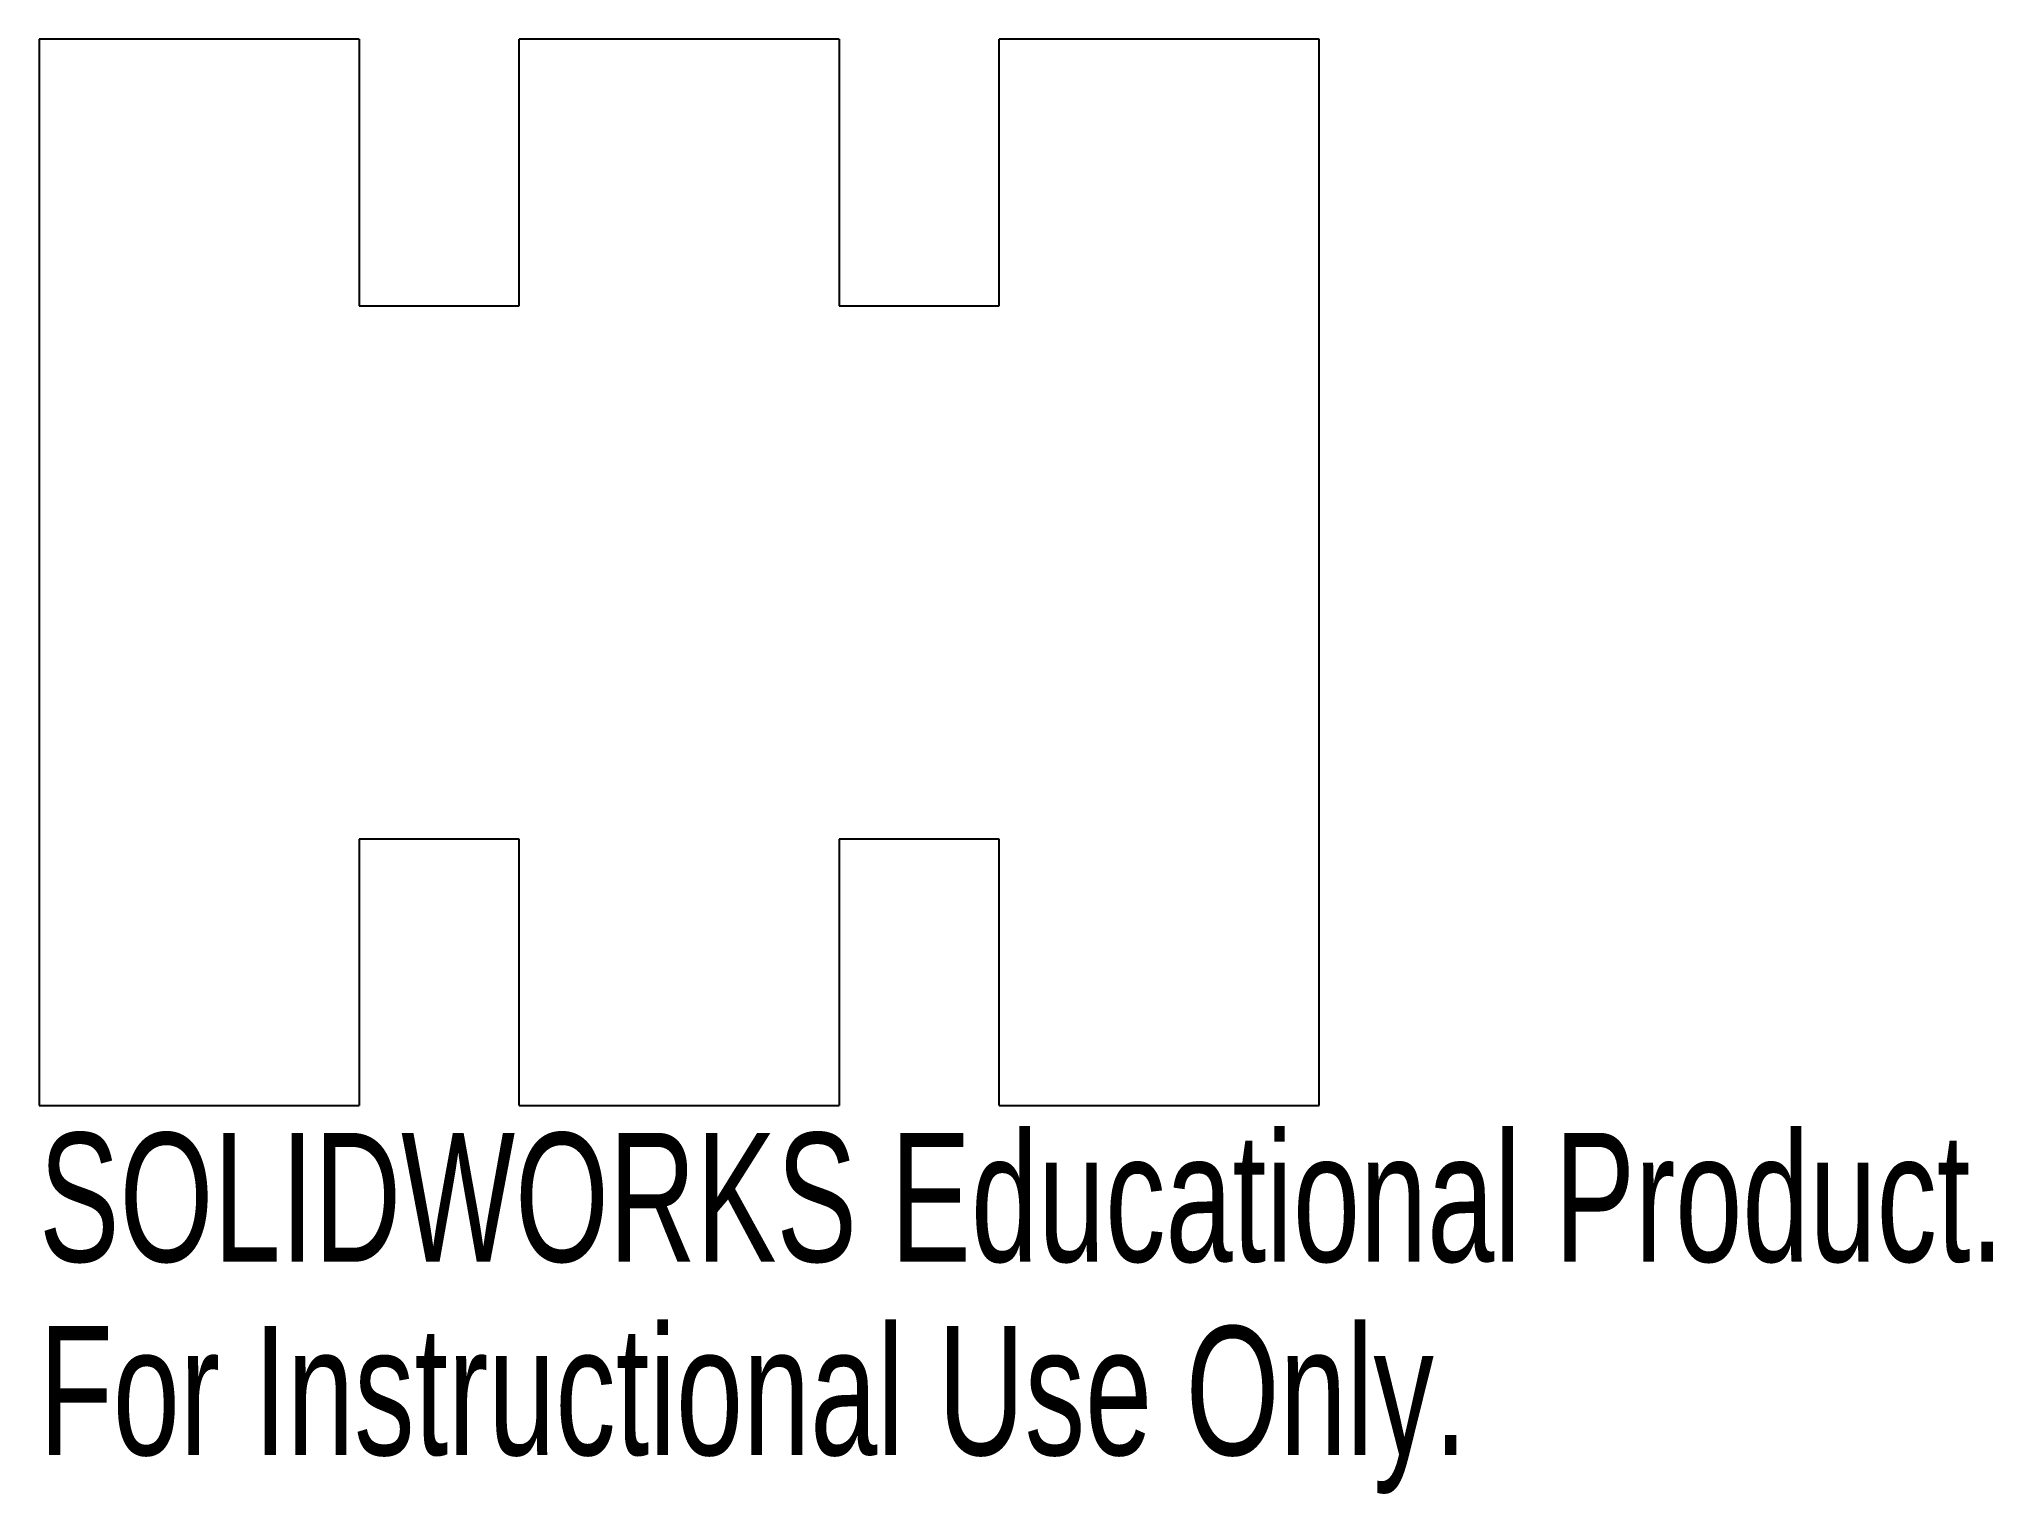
# Model space of a CAD drawing. Header units: millimetres. Extents: x -48 to 25.3, y -14.6 to 40.
import ezdxf

# ---------------------------------------------------------------- set-up
doc = ezdxf.new("R2010")
doc.units = ezdxf.units.MM
doc.styles.add('SLDTEXTSTYLE0', font='TXT', dxfattribs={"width": 0.7})

msp = doc.modelspace()

# ---------------------------------------------------------------- linework, layer by layer
at = {"color": 7, "linetype": 'Continuous', "lineweight": 25}
for p, q in [((-36, 40), (-48, 40)), ((-48, 40), (-48, 0)), ((-36, 40), (-36, 30)), ((-18, 40), (-30, 40)), ((-30, 30), (-30, 40)), ((-18, 40), (-18, 30)), ((0, 40), (-12, 40)), ((-12, 30), (-12, 40)), ((0, 0), (0, 40)), ((-36, 30), (-30, 30)), ((-18, 30), (-12, 30)), ((-36, 10), (-36, 0)), ((-30, 10), (-36, 10)), ((-30, 0), (-30, 10)), ((-18, 10), (-18, 0)), ((-12, 10), (-18, 10)), ((-12, 0), (-12, 10)), ((-48, 0), (-36, 0)), ((-30, 0), (-18, 0)), ((-12, 0), (0, 0))]:
    msp.add_line(p, q, dxfattribs=at)

# ---------------------------------------------------------------- texts
at = {"color": 7, "linetype": 'Continuous', "char_height": 4.83362, "attachment_point": 1, "style": 'SLDTEXTSTYLE0'}
for s, insert in [('SOLIDWORKS Educational Product.', (-48, -1.02)), ('For Instructional Use Only.', (-48, -8.27))]:
    msp.add_mtext(s, dxfattribs=dict(at, insert=insert))

doc.saveas('drawing.dxf')
